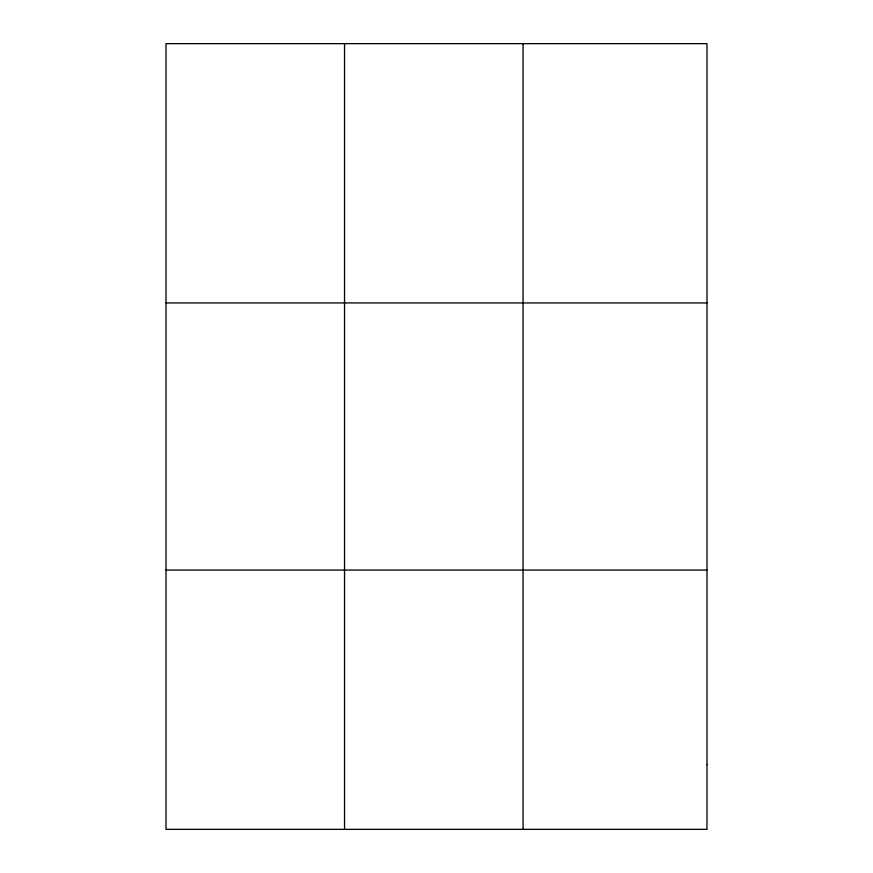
<?xml version="1.0" encoding="UTF-8"?>
<svg xmlns="http://www.w3.org/2000/svg" width="873" height="873" viewBox="0 0 873 873"><rect width="100%" height="100%" fill="white"/><g stroke="black" fill="none" stroke-linecap="round" stroke-linejoin="round"><path stroke-width="1.31" d="M344.529 43.65L344.529 829.35M523.058 43.65L523.058 829.35M166.012 302.931L706.988 302.931M166.012 570.069L706.988 570.069M706.988 764.53L706.988 829.35L166.012 829.35L166.012 43.65L706.988 43.65L706.988 764.53"/></g></svg>
